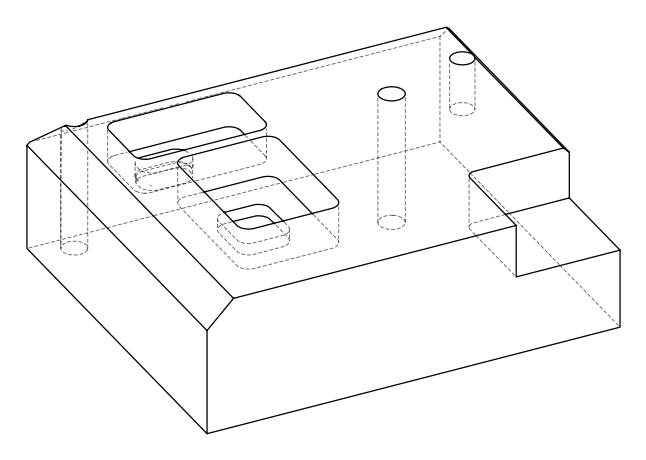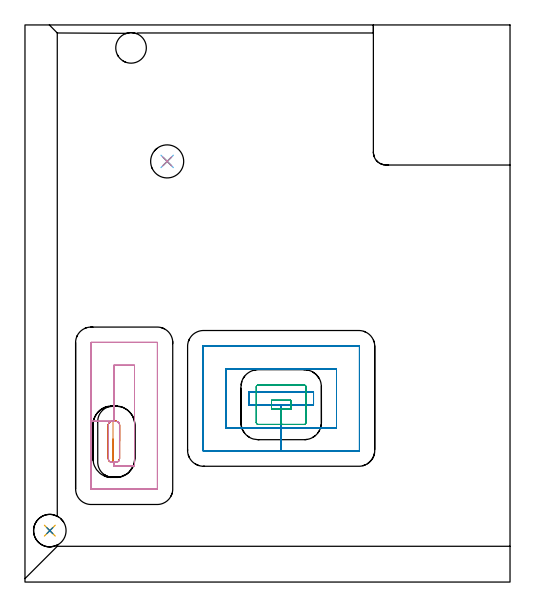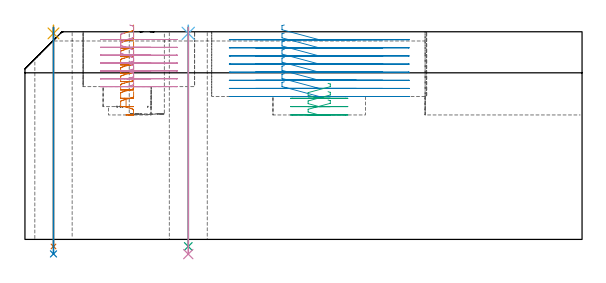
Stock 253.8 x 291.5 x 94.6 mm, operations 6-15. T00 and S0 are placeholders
(PLAN: 15 operations, 8 tool changes, 71.7 min)
(1 INDEXABLE_INSERT_DRILL_BLIND_HOLE_FROM_SOLID | STEP1POCKET | NXT0302_003 | 0.16 min | 7533 mm3)
(2 AREA_MILL | FG_CHAMFER_SURFACE | UGT0205_001 | 14.11 min | 44356 mm3)
(3 AREA_MILL_1 | FG_CHAMFER_SURFACE_1 | UGT0205_001 | 13.64 min | 39761 mm3)
(4 AREA_MILL_2 | FG_CHAMFER_SURFACE_2 | UGT0205_001 | 2.85 min | 1501 mm3)
(5 MILL_CORNER_NOTCH_RECTANGULAR | CORNER_NOTCH_RECTANGULAR | NXT0201_011 | Follow Part, ap 3, ae 75% | 20.75 min | 198258 mm3)
(6 MILL_RECTANGULAR_POCKET | POCKET_RECTANGULAR_STRAIGHT | UGT0201_008 | Follow Part, ap 4, ae 75% | 2.1 min | 27547 mm3)
(7 MILL_RECTANGULAR_POCKET_1 | POCKET_RECTANGULAR_STRAIGHT_1 | UGT0201_008 | Follow Part, ap 4, ae 75% | 9.78 min | 203336 mm3)
(8 MILL_RECTANGULAR_POCKET_2 | POCKET_RECTANGULAR_STRAIGHT_2 | UGT0201_008 | Follow Part, ap 4, ae 75% | 1.11 min | 12353 mm3)
(9 MILL_RECTANGULAR_POCKET_3 | POCKET_RECTANGULAR_STRAIGHT_3 | UGT0201_008 | Follow Part, ap 4, ae 75% | 5.51 min | 98119 mm3)
(10 SPOT_DRILL | STEP1HOLE | NXT0321_9005460120000 | 0.03 min | 2 mm3)
(11 SPOT_DRILL_1 | STEP1HOLE_1 | NXT0321_9005460120000 | 0.03 min | 31 mm3)
(12 DRILL_THROUGH_HOLE_INTO_CENTER | STEP1HOLE | NXT0301_065 | 0.4 min | 6316 mm3)
(13 DRILL_TO_ENLARGE_THROUGH_HOLE | STEP1HOLE | UGT0301_044 | 0.41 min | 14178 mm3)
(14 DRILL_THROUGH_HOLE_INTO_CENTER_1 | STEP1HOLE_1 | NXT0301_065 | 0.4 min | 6526 mm3)
(15 DRILL_TO_ENLARGE_THROUGH_HOLE_1 | STEP1HOLE_1 | UGT0301_244 | 0.41 min | 15680 mm3)
(TOOL NXT0302_003 | Index. Insert Drill 16mm [880-D1600L20-05] | D16 PA176 FL80 Z2)
(TOOL UGT0205_001 | Chamfer Mill 20 x 3 x 45 deg. | D20 FL50 Z2)
(TOOL NXT0201_011 | ENDMILL 12mm [2P460-1200-NA 1630] | D12 FL38 Z6)
(TOOL UGT0201_008 | End Mill 16 mm | D16 FL32 Z4)
(TOOL NXT0321_9005460120000 | NC Spot Drill, 142deg, 12mm, Carbide, Uncoated | D12 PA142 FL30 Z2)
(TOOL NXT0301_065 | Carbide Drill 9.4mm [860.1-0940-075A1-MM 2214] | D9.4 PA140 FL98 Z2)
(TOOL UGT0301_044 | Twist Drill 17 mm | D17 PA118 FL125 Z2)
(TOOL UGT0301_244 | Twist Drill 17.3 mm | D17.3 PA118 FL130 Z2)
(OP 6 MILL_RECTANGULAR_POCKET)
G17 G21 G94 G90
T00 M6
G54
G17 G0 G90 X49.5 Y73.703 S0 M3
G43 Z104.684 H0
Z97.684
G94 G1 Y82.2 Z95.407 F250.
Y82.338 Z95.37
X49.433 Y82.719 Z95.266
X49.29 Y83.079 Z95.162
X49.077 Y83.403 Z95.058
X48.803 Y83.677 Z94.955
X48.479 Y83.89 Z94.851
X48.119 Y84.033 Z94.747
X47.738 Y84.1 Z94.643
X45.362 Z94.007
X44.981 Y84.033 Z93.903
X44.621 Y83.89 Z93.799
X44.297 Y83.677 Z93.695
X44.023 Y83.403 Z93.592
X43.81 Y83.079 Z93.488
X43.667 Y82.719 Z93.384
X43.6 Y82.338 Z93.28
Y82.2 Z93.243
Y73.4 Z90.885
Y64.6 F500.
G3 X45.5 Y62.7 R1.9
G1 X47.6
G3 X49.5 Y64.6 R1.9
G1 Y82.2
G3 X47.6 Y84.1 R1.9
G1 X45.5
G3 X43.6 Y82.2 R1.9
G1 Y73.4
Y72.4
G0 X49.5 Y73.703 Z93.885
G1 Y82.2 Z91.608 F250.
Y82.338 Z91.571
X49.433 Y82.719 Z91.468
X49.29 Y83.079 Z91.364
X49.077 Y83.403 Z91.26
X48.803 Y83.677 Z91.156
X48.479 Y83.89 Z91.053
X48.119 Y84.033 Z90.949
X47.738 Y84.1 Z90.845
X45.362 Z90.208
X44.981 Y84.033 Z90.105
X44.621 Y83.89 Z90.001
X44.297 Y83.677 Z89.897
X44.023 Y83.403 Z89.793
X43.81 Y83.079 Z89.689
X43.667 Y82.719 Z89.586
X43.6 Y82.338 Z89.482
Y82.2 Z89.445
Y73.4 Z87.087
Y64.6 F500.
G3 X45.5 Y62.7 R1.9
G1 X47.6
G3 X49.5 Y64.6 R1.9
G1 Y82.2
G3 X47.6 Y84.1 R1.9
G1 X45.5
G3 X43.6 Y82.2 R1.9
G1 Y73.4
Y72.4
G0 X49.5 Y73.703 Z90.087
G1 Y82.2 Z87.81 F250.
Y82.338 Z87.773
X49.433 Y82.719 Z87.669
X49.29 Y83.079 Z87.566
X49.077 Y83.403 Z87.462
X48.803 Y83.677 Z87.358
X48.479 Y83.89 Z87.254
X48.119 Y84.033 Z87.15
X47.738 Y84.1 Z87.047
X45.362 Z86.41
X44.981 Y84.033 Z86.306
X44.621 Y83.89 Z86.202
X44.297 Y83.677 Z86.099
X44.023 Y83.403 Z85.995
X43.81 Y83.079 Z85.891
X43.667 Y82.719 Z85.787
X43.6 Y82.338 Z85.683
Y82.2 Z85.646
Y73.4 Z83.288
Y64.6 F500.
G3 X45.5 Y62.7 R1.9
G1 X47.6
G3 X49.5 Y64.6 R1.9
G1 Y82.2
G3 X47.6 Y84.1 R1.9
G1 X45.5
G3 X43.6 Y82.2 R1.9
G1 Y73.4
Y72.4
G0 X49.5 Y73.703 Z86.288
G1 Y82.2 Z84.012 F250.
Y82.338 Z83.975
X49.433 Y82.719 Z83.871
X49.29 Y83.079 Z83.767
X49.077 Y83.403 Z83.663
X48.803 Y83.677 Z83.56
X48.479 Y83.89 Z83.456
X48.119 Y84.033 Z83.352
X47.738 Y84.1 Z83.248
X45.362 Z82.612
X44.981 Y84.033 Z82.508
X44.621 Y83.89 Z82.404
X44.297 Y83.677 Z82.3
X44.023 Y83.403 Z82.196
X43.81 Y83.079 Z82.093
X43.667 Y82.719 Z81.989
X43.6 Y82.338 Z81.885
Y82.2 Z81.848
Y73.4 Z79.49
Y64.6 F500.
G3 X45.5 Y62.7 R1.9
G1 X47.6
G3 X49.5 Y64.6 R1.9
G1 Y82.2
G3 X47.6 Y84.1 R1.9
G1 X45.5
G3 X43.6 Y82.2 R1.9
G1 Y73.4
Y72.4
G0 X49.5 Y73.703 Z82.49
G1 Y82.2 Z80.213 F250.
Y82.338 Z80.176
X49.433 Y82.719 Z80.073
X49.29 Y83.079 Z79.969
X49.077 Y83.403 Z79.865
X48.803 Y83.677 Z79.761
X48.479 Y83.89 Z79.657
X48.119 Y84.033 Z79.554
X47.738 Y84.1 Z79.45
X45.362 Z78.813
X44.981 Y84.033 Z78.709
X44.621 Y83.89 Z78.606
X44.297 Y83.677 Z78.502
X44.023 Y83.403 Z78.398
X43.81 Y83.079 Z78.294
X43.667 Y82.719 Z78.19
X43.6 Y82.338 Z78.087
Y82.2 Z78.05
Y73.4 Z75.692
Y64.6 F500.
G3 X45.5 Y62.7 R1.9
G1 X47.6
G3 X49.5 Y64.6 R1.9
G1 Y82.2
G3 X47.6 Y84.1 R1.9
G1 X45.5
G3 X43.6 Y82.2 R1.9
G1 Y73.4
Y72.4
G0 X49.5 Y73.703 Z78.692
G1 Y82.2 Z76.415 F250.
Y82.338 Z76.378
X49.433 Y82.719 Z76.274
X49.29 Y83.079 Z76.17
X49.077 Y83.403 Z76.067
X48.803 Y83.677 Z75.963
X48.479 Y83.89 Z75.859
X48.119 Y84.033 Z75.755
X47.738 Y84.1 Z75.652
X45.362 Z75.015
X44.981 Y84.033 Z74.911
X44.621 Y83.89 Z74.807
X44.297 Y83.677 Z74.704
X44.023 Y83.403 Z74.6
X43.81 Y83.079 Z74.496
X43.667 Y82.719 Z74.392
X43.6 Y82.338 Z74.288
Y73.4 Z71.893
Y64.6 F500.
G3 X45.5 Y62.7 R1.9
G1 X47.6
G3 X49.5 Y64.6 R1.9
G1 Y82.2
G3 X47.6 Y84.1 R1.9
G1 X45.5
G3 X43.6 Y82.2 R1.9
G1 Y73.4
Y72.4
G0 X49.5 Y73.703 Z74.893
G1 Y82.2 Z72.617 F250.
Y82.338 Z72.58
X49.433 Y82.719 Z72.476
X49.29 Y83.079 Z72.372
X49.077 Y83.403 Z72.268
X48.803 Y83.677 Z72.165
X48.479 Y83.89 Z72.061
X48.119 Y84.033 Z71.957
X47.738 Y84.1 Z71.853
X45.362 Z71.217
X44.981 Y84.033 Z71.113
X44.621 Y83.89 Z71.009
X44.297 Y83.677 Z70.905
X44.023 Y83.403 Z70.801
X43.81 Y83.079 Z70.698
X43.667 Y82.719 Z70.594
X43.6 Y82.338 Z70.49
Y73.4 Z68.095
Y64.6 F500.
G3 X45.5 Y62.7 R1.9
G1 X47.6
G3 X49.5 Y64.6 R1.9
G1 Y82.2
G3 X47.6 Y84.1 R1.9
G1 X45.5
G3 X43.6 Y82.2 R1.9
G1 Y73.4
Y72.4
G0 X49.5 Y73.703 Z71.095
G1 Y82.2 Z68.818 F250.
Y82.338 Z68.781
X49.433 Y82.719 Z68.678
X49.29 Y83.079 Z68.574
X49.077 Y83.403 Z68.47
X48.803 Y83.677 Z68.366
X48.479 Y83.89 Z68.262
X48.119 Y84.033 Z68.159
X47.738 Y84.1 Z68.055
X45.362 Z67.418
X44.981 Y84.033 Z67.314
X44.621 Y83.89 Z67.211
X44.297 Y83.677 Z67.107
X44.023 Y83.403 Z67.003
X43.81 Y83.079 Z66.899
X43.667 Y82.719 Z66.795
X43.6 Y82.338 Z66.692
Y73.4 Z64.297
Y64.6 F500.
G3 X45.5 Y62.7 R1.9
G1 X47.6
G3 X49.5 Y64.6 R1.9
G1 Y82.2
G3 X47.6 Y84.1 R1.9
G1 X45.5
G3 X43.6 Y82.2 R1.9
G1 Y73.4
Y72.4
G0 X49.5 Y73.703 Z67.297
G1 Y82.2 Z65.02 F250.
Y82.338 Z64.983
X49.433 Y82.719 Z64.879
X49.29 Y83.079 Z64.775
X49.077 Y83.403 Z64.672
X48.803 Y83.677 Z64.568
X48.479 Y83.89 Z64.464
X48.119 Y84.033 Z64.36
X47.738 Y84.1 Z64.256
X45.362 Z63.62
X44.981 Y84.033 Z63.516
X44.621 Y83.89 Z63.412
X44.297 Y83.677 Z63.308
X44.023 Y83.403 Z63.205
X43.81 Y83.079 Z63.101
X43.667 Y82.719 Z62.997
X43.6 Y82.338 Z62.893
Y73.4 Z60.498
Y64.6 F500.
G3 X45.5 Y62.7 R1.9
G1 X47.6
G3 X49.5 Y64.6 R1.9
G1 Y82.2
G3 X47.6 Y84.1 R1.9
G1 X45.5
G3 X43.6 Y82.2 R1.9
G1 Y73.4
Y72.4
G0 X46.064 Y74.958 Z63.498
G1 Y63.161 Z60.337 F250.
X46.061 Y62.777 Z60.235
X47.92 Y62.789 Z59.736
X48.319 Y62.935 Z59.622
X48.487 Y63.019 Z59.572
X48.785 Y63.224 Z59.475
X49.022 Y63.474 Z59.383
X49.208 Y63.768 Z59.29
X49.346 Y64.103 Z59.193
X49.386 Y64.29 Z59.141
X49.411 Y64.494 Z59.086
X49.423 Y64.947 Z58.965
Y73.4 Z56.7
Y81.854 F500.
X49.424 Y82.51
X49.209 Y83.032
G3 X47.68 Y84.009 R1.804
G1 X47.085 Y84.023
X46.065 Y84.02
X46.061 Y62.777
X47.92 Y62.789
X48.319 Y62.935
G3 X49.411 Y64.494 R1.816
G1 X49.423 Y64.947
Y73.4
Y74.4
G0 Z104.684
M5
M2
(OP 7 MILL_RECTANGULAR_POCKET_1)
G17 G21 G94 G90
T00 M6
G54
G17 G0 G90 X118.147 Y99.6 S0 M3
G43 Z104.684 H0
Z97.684
G94 G1 X117.1 Z97.403 F250.
Y92.6 Z95.527
X134.05 Z90.986
X151. F500.
Y99.6
X117.1
Y92.6
X134.05
Y80.6
X163.
Y111.6
X105.1
Y80.6
X134.05
Y68.6
X174.7
G3 X175. Y68.9 R0.3
G1 Y123.3
G3 X174.7 Y123.6 R0.3
G1 X93.4
G3 X93.1 Y123.3 R0.3
G1 Y68.9
G3 X93.4 Y68.6 R0.3
G1 X134.05
X135.05
G0 X118.147 Y99.6 Z93.986
G1 X117.1 Z93.705 F250.
Y92.6 Z91.829
X134.05 Z87.288
X151. F500.
Y99.6
X117.1
Y92.6
X134.05
Y80.6
X163.
Y111.6
X105.1
Y80.6
X134.05
Y68.6
X174.7
G3 X175. Y68.9 R0.3
G1 Y123.3
G3 X174.7 Y123.6 R0.3
G1 X93.4
G3 X93.1 Y123.3 R0.3
G1 Y68.9
G3 X93.4 Y68.6 R0.3
G1 X134.05
X135.05
G0 X118.147 Y99.6 Z90.288
G1 X117.1 Z90.007 F250.
Y92.6 Z88.131
X134.05 Z83.59
X151. F500.
Y99.6
X117.1
Y92.6
X134.05
Y80.6
X163.
Y111.6
X105.1
Y80.6
X134.05
Y68.6
X174.7
G3 X175. Y68.9 R0.3
G1 Y123.3
G3 X174.7 Y123.6 R0.3
G1 X93.4
G3 X93.1 Y123.3 R0.3
G1 Y68.9
G3 X93.4 Y68.6 R0.3
G1 X134.05
X135.05
G0 X118.147 Y99.6 Z86.59
G1 X117.1 Z86.309 F250.
Y92.6 Z84.434
X134.05 Z79.892
X151. F500.
Y99.6
X117.1
Y92.6
X134.05
Y80.6
X163.
Y111.6
X105.1
Y80.6
X134.05
Y68.6
X174.7
G3 X175. Y68.9 R0.3
G1 Y123.3
G3 X174.7 Y123.6 R0.3
G1 X93.4
G3 X93.1 Y123.3 R0.3
G1 Y68.9
G3 X93.4 Y68.6 R0.3
G1 X134.05
X135.05
G0 X118.147 Y99.6 Z82.892
G1 X117.1 Z82.611 F250.
Y92.6 Z80.736
X134.05 Z76.194
X151. F500.
Y99.6
X117.1
Y92.6
X134.05
Y80.6
X163.
Y111.6
X105.1
Y80.6
X134.05
Y68.6
X174.7
G3 X175. Y68.9 R0.3
G1 Y123.3
G3 X174.7 Y123.6 R0.3
G1 X93.4
G3 X93.1 Y123.3 R0.3
G1 Y68.9
G3 X93.4 Y68.6 R0.3
G1 X134.05
X135.05
G0 X118.147 Y99.6 Z79.194
G1 X117.1 Z78.913 F250.
Y92.6 Z77.038
X134.05 Z72.496
X151. F500.
Y99.6
X117.1
Y92.6
X134.05
Y80.6
X163.
Y111.6
X105.1
Y80.6
X134.05
Y68.6
X174.7
G3 X175. Y68.9 R0.3
G1 Y123.3
G3 X174.7 Y123.6 R0.3
G1 X93.4
G3 X93.1 Y123.3 R0.3
G1 Y68.9
G3 X93.4 Y68.6 R0.3
G1 X134.05
X135.05
G0 X118.147 Y99.6 Z75.496
G1 X117.1 Z75.215 F250.
Y92.6 Z73.34
X134.05 Z68.798
X151. F500.
Y99.6
X117.1
Y92.6
X134.05
Y80.6
X163.
Y111.6
X105.1
Y80.6
X134.05
Y68.6
X174.7
G3 X175. Y68.9 R0.3
G1 Y123.3
G3 X174.7 Y123.6 R0.3
G1 X93.4
G3 X93.1 Y123.3 R0.3
G1 Y68.9
G3 X93.4 Y68.6 R0.3
G1 X134.05
X135.05
G0 X118.147 Y99.6 Z71.798
G1 X117.1 Z71.517 F250.
Y92.6 Z69.642
X134.05 Z65.1
X151. F500.
Y99.6
X117.1
Y92.6
X134.05
Y80.6
X163.
Y111.6
X105.1
Y80.6
X134.05
Y68.6
X174.7
G3 X175. Y68.9 R0.3
G1 Y123.3
G3 X174.7 Y123.6 R0.3
G1 X93.4
G3 X93.1 Y123.3 R0.3
G1 Y68.9
G3 X93.4 Y68.6 R0.3
G1 X134.05
X135.05
G0 Z104.684
M5
M2
(OP 8 MILL_RECTANGULAR_POCKET_2)
G17 G21 G94 G90
T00 M6
G54
G17 G0 G90 X138.078 Y90.5 S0 M3
G43 Z104.684 H0
Z71.095
G94 G1 X139.1 Z70.821 F250.
Y95.1 Z69.589
X129. Z66.882
Y90.5 Z65.65
X134.05 Z64.297
X139.1 F500.
Y95.1
X129.
Y90.5
X134.05
Y82.5
X146.1
G3 X147.1 Y83.5 R1.
G1 Y102.1
G3 X146.1 Y103.1 R1.
G1 X122.
G3 X121. Y102.1 R1.
G1 Y83.5
G3 X122. Y82.5 R1.
G1 X134.05
X135.05
G0 X138.078 Y90.5 Z67.297
G1 X139.1 Z67.023 F250.
Y95.1 Z65.79
X129. Z63.084
Y90.5 Z61.852
X134.05 Z60.498
X139.1 F500.
Y95.1
X129.
Y90.5
X134.05
Y82.5
X146.1
G3 X147.1 Y83.5 R1.
G1 Y102.1
G3 X146.1 Y103.1 R1.
G1 X122.
G3 X121. Y102.1 R1.
G1 Y83.5
G3 X122. Y82.5 R1.
G1 X134.05
X135.05
G0 X138.078 Y90.5 Z63.498
G1 X139.1 Z63.225 F250.
Y95.1 Z61.992
X129. Z59.286
Y90.5 Z58.053
X134.05 Z56.7
X139.1 F500.
Y95.1
X129.
Y90.5
X134.05
Y82.5
X146.1
G3 X147.1 Y83.5 R1.
G1 Y102.1
G3 X146.1 Y103.1 R1.
G1 X122.
G3 X121. Y102.1 R1.
G1 Y83.5
G3 X122. Y82.5 R1.
G1 X134.05
X135.05
G0 Z104.684
M5
M2
(OP 9 MILL_RECTANGULAR_POCKET_3)
G17 G21 G94 G90
T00 M6
G54
G17 G0 G90 X47.711 Y84.099 S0 M3
G43 Z104.684 H0
Z97.684
G94 G1 X48.212 Y84.009 Z97.547 F250.
X48.426 Y83.913 Z97.484
X48.516 Y83.867 Z97.457
X48.729 Y83.741 Z97.391
X48.75 Y83.724 Z97.383
X49.138 Y83.332 Z97.236
X49.315 Y83.023 Z97.14
X49.42 Y82.777 Z97.068
X49.509 Y82.224 Z96.918
X49.5 Y65.15 Z92.343
X49.512 Y64.679 Z92.217
X49.51 Y64.6 Z92.196
X49.417 Y64.014 Z92.037
X49.144 Y63.477 Z91.875
X48.734 Y63.064 Z91.719
X48.187 Y62.783 Z91.554
X47.914 Y62.723 Z91.48
X47.418 Y62.681 Z91.346
X46.5 Y62.7 Z91.1
Y60.6 F500.
X57.3
Y113.4
X46.5
Y84.1
X45.45 Y84.107
X45.383 Y84.1
X34.5
Y48.7
X34.505 Y48.645
X34.545 Y48.605
X34.6 Y48.6
X69.2
X69.255 Y48.605
X69.295 Y48.645
X69.3 Y48.7
Y125.3
X69.295 Y125.355
X69.255 Y125.395
X69.2 Y125.4
X34.6
X34.545 Y125.395
X34.505 Y125.355
X34.5 Y125.3
Y84.1
Y83.1
G0 X45.488 Y84.109 Z94.1
G1 X44.905 Y84.014 Z93.942 F250.
X44.747 Y83.945 Z93.896
X44.564 Y83.855 Z93.841
X44.401 Y83.761 Z93.79
X44.359 Y83.727 Z93.776
X43.934 Y83.293 Z93.613
X43.755 Y82.953 Z93.51
X43.683 Y82.786 Z93.461
X43.623 Y82.516 Z93.387
X43.581 Y81.961 Z93.238
X43.6 Y81.685 Z93.164
Y65.15 Z88.733
X43.588 Y64.679 Z88.607
X43.59 Y64.6 Z88.586
X43.679 Y64.024 Z88.43
X43.928 Y63.516 Z88.278
X44.331 Y63.093 Z88.121
X44.817 Y62.821 Z87.972
X45.058 Y62.746 Z87.904
X45.203 Y62.717 Z87.865
X45.453 Y62.692 Z87.797
X46.5 Y62.703 Z87.517
Y60.6 F500.
X57.3
Y113.4
X46.5
Y84.094
G2 X45.938 Y84.1 R35.269
X45.523 Y84.11 R35.269
G1 X45.344 Y84.094
X34.5
Y48.7
X34.505 Y48.645
X34.545 Y48.605
X34.6 Y48.6
X69.2
X69.255 Y48.605
X69.295 Y48.645
X69.3 Y48.7
Y125.3
X69.295 Y125.355
X69.255 Y125.395
X69.2 Y125.4
X34.6
X34.545 Y125.395
X34.505 Y125.355
X34.5 Y125.3
Y84.094
Y83.094
G0 X45.489 Y84.109 Z90.517
G1 X44.905 Y84.014 Z90.358 F250.
X44.746 Y83.945 Z90.312
X44.564 Y83.855 Z90.257
X44.402 Y83.761 Z90.207
X44.354 Y83.723 Z90.191
X43.936 Y83.295 Z90.03
X43.823 Y83.097 Z89.969
X43.755 Y82.952 Z89.926
X43.683 Y82.786 Z89.878
X43.623 Y82.516 Z89.804
X43.581 Y81.961 Z89.655
X43.6 Y81.685 Z89.58
X43.596 Y64.543 Z84.987
X43.679 Y64.023 Z84.846
X43.928 Y63.516 Z84.695
X44.331 Y63.093 Z84.538
X44.817 Y62.821 Z84.388
X45.135 Y62.73 Z84.3
X45.458 Y62.693 Z84.213
X45.979 Y62.703 Z84.073
X46.5 Z83.933
Y60.6 F500.
X57.3
Y113.4
X46.5
Y84.094
G2 X45.938 Y84.1 R35.269
X45.523 Y84.11 R34.54
G1 X45.346 Y84.094
X34.5
Y48.7
X34.505 Y48.645
X34.545 Y48.605
X34.6 Y48.6
X69.2
X69.255 Y48.605
X69.295 Y48.645
X69.3 Y48.7
Y125.3
X69.295 Y125.355
X69.255 Y125.395
X69.2 Y125.4
X34.6
X34.545 Y125.395
X34.505 Y125.355
X34.5 Y125.3
Y84.094
Y83.094
G0 X47.71 Y84.099 Z86.933
G1 X48.213 Y84.009 Z86.796 F250.
X48.433 Y83.909 Z86.731
X48.515 Y83.868 Z86.707
X48.73 Y83.74 Z86.64
X48.75 Y83.724 Z86.633
X49.138 Y83.333 Z86.485
X49.318 Y83.015 Z86.388
X49.42 Y82.778 Z86.318
X49.46 Y82.562 Z86.259
X49.504 Y82.283 Z86.184
X49.503 Y65.041 Z81.564
X49.511 Y64.677 Z81.466
X49.509 Y64.598 Z81.445
X49.417 Y64.014 Z81.287
X49.144 Y63.477 Z81.125
X48.733 Y63.063 Z80.969
X48.187 Y62.784 Z80.805
X47.921 Y62.724 Z80.731
X47.552 Y62.688 Z80.632
X46.5 Y62.7 Z80.35
Y60.6 F500.
X57.3
Y113.4
X46.5
Y84.094
G2 X45.523 Y84.11 R34.54
G1 X45.347 Y84.094
X34.5
Y48.7
X34.505 Y48.645
X34.545 Y48.605
X34.6 Y48.6
X69.2
X69.255 Y48.605
X69.295 Y48.645
X69.3 Y48.7
Y125.3
X69.295 Y125.355
X69.255 Y125.395
X69.2 Y125.4
X34.6
X34.545 Y125.395
X34.505 Y125.355
X34.5 Y125.3
Y84.094
Y83.094
G0 X47.709 Y84.099 Z83.35
G1 X48.212 Y84.009 Z83.213 F250.
X48.426 Y83.913 Z83.15
X48.516 Y83.867 Z83.123
X48.729 Y83.741 Z83.057
X48.748 Y83.725 Z83.05
X49.026 Y83.454 Z82.946
X49.138 Y83.332 Z82.902
X49.315 Y83.023 Z82.806
X49.42 Y82.777 Z82.734
X49.509 Y82.224 Z82.584
X49.5 Y65.15 Z78.009
X49.512 Y64.679 Z77.883
X49.51 Y64.6 Z77.862
X49.417 Y64.014 Z77.703
X49.144 Y63.477 Z77.541
X48.734 Y63.064 Z77.385
X48.187 Y62.783 Z77.221
X47.646 Y62.698 Z77.074
X46.5 Y62.7 Z76.767
Y60.6 F500.
X57.3
Y113.4
X46.5
Y84.1
X45.453 Y84.108
X45.385 Y84.1
X34.5
Y48.7
X34.505 Y48.645
X34.545 Y48.605
X34.6 Y48.6
X69.2
X69.255 Y48.605
X69.295 Y48.645
X69.3 Y48.7
Y125.3
X69.295 Y125.355
X69.255 Y125.395
X69.2 Y125.4
X34.6
X34.545 Y125.395
X34.505 Y125.355
X34.5 Y125.3
Y84.1
Y83.1
G0 X47.708 Y84.099 Z79.767
G1 X48.212 Y84.009 Z79.629 F250.
X48.426 Y83.913 Z79.566
X48.516 Y83.867 Z79.54
X48.729 Y83.741 Z79.473
X48.748 Y83.725 Z79.467
X49.137 Y83.334 Z79.319
X49.315 Y83.023 Z79.222
X49.42 Y82.777 Z79.151
X49.509 Y82.224 Z79.001
X49.5 Y65.15 Z74.426
X49.512 Y64.679 Z74.3
X49.51 Y64.6 Z74.278
X49.412 Y64.01 Z74.118
X49.144 Y63.477 Z73.958
X48.734 Y63.064 Z73.802
X48.187 Y62.783 Z73.637
X47.618 Y62.695 Z73.483
X46.5 Y62.7 Z73.183
Y60.6 F500.
X57.3
Y113.4
X46.5
Y84.1
X45.453 Y84.108
X45.385 Y84.1
X34.5
Y48.7
X34.505 Y48.645
X34.545 Y48.605
X34.6 Y48.6
X69.2
X69.255 Y48.605
X69.295 Y48.645
X69.3 Y48.7
Y125.3
X69.295 Y125.355
X69.255 Y125.395
X69.2 Y125.4
X34.6
X34.545 Y125.395
X34.505 Y125.355
X34.5 Y125.3
Y84.1
Y83.1
G0 X47.709 Y84.099 Z76.183
G1 X48.212 Y84.009 Z76.046 F250.
X48.426 Y83.913 Z75.983
X48.516 Y83.867 Z75.957
X48.729 Y83.741 Z75.89
X48.75 Y83.724 Z75.883
X49.137 Y83.334 Z75.736
X49.315 Y83.023 Z75.64
X49.42 Y82.777 Z75.568
X49.509 Y82.224 Z75.418
X49.5 Y65.15 Z70.843
X49.512 Y64.679 Z70.717
X49.51 Y64.6 Z70.695
X49.412 Y64.01 Z70.535
X49.144 Y63.477 Z70.375
X48.734 Y63.064 Z70.219
X48.187 Y62.783 Z70.054
X48.143 Y62.774 Z70.042
X47.872 Y62.717 Z69.968
X47.467 Y62.683 Z69.859
X46.5 Y62.7 Z69.6
Y60.6 F500.
X57.3
Y113.4
X46.5
Y84.094
G2 X45.938 Y84.1 R34.879
X45.523 Y84.11 R34.879
G1 X45.345 Y84.094
X34.5
Y48.7
X34.505 Y48.645
X34.545 Y48.605
X34.6 Y48.6
X69.2
X69.255 Y48.605
X69.295 Y48.645
X69.3 Y48.7
Y125.3
X69.295 Y125.355
X69.255 Y125.395
X69.2 Y125.4
X34.6
X34.545 Y125.395
X34.505 Y125.355
X34.5 Y125.3
Y84.094
Y83.094
G0 Z104.684
M5
M2
(OP 10 SPOT_DRILL)
G17 G21 G94 G90
T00 M6
G54
G17 G0 G90 X13. Y26.9 S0 M3
G43 Z104.6 H0
G94 G81 G98 Z93.868 F250. R97.6
G80
M5
M2
(OP 11 SPOT_DRILL_1)
G17 G21 G94 G90
T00 M6
G54
G17 G0 G90 X74.4 Y220.1 S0 M3
G43 Z104.6 H0
G94 G81 G98 Z93.855 F250. R97.6
G80
M5
M2
(OP 12 DRILL_THROUGH_HOLE_INTO_CENTER)
G17 G21 G94 G90
T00 M6
G54
G17 G0 G90 X13. Y26.9 S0 M3
G43 Z104.6 H1
G94 G73 G98 Z-3.211 F250. Q8.892 R96.6
G80
M5
M2
(OP 13 DRILL_TO_ENLARGE_THROUGH_HOLE)
G17 G21 G94 G90
T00 M6
G54
G17 G0 G90 X13. Y26.9 S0 M3
G43 Z104.6 H0
G94 G73 G98 Z-6.607 F250. Q16.868 R96.6
G80
M5
M2
(OP 14 DRILL_THROUGH_HOLE_INTO_CENTER_1)
G17 G21 G94 G90
T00 M6
G54
G17 G0 G90 X74.4 Y220.1 S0 M3
G43 Z104.6 H1
G94 G73 G98 Z-3.211 F250. Q8.892 R96.6
G80
M5
M2
(OP 15 DRILL_TO_ENLARGE_THROUGH_HOLE_1)
G17 G21 G94 G90
T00 M6
G54
G17 G0 G90 X74.4 Y220.1 S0 M3
G43 Z104.6 H0
G94 G73 G98 Z-6.697 F250. Q16.883 R96.6
G80
M5
M2
